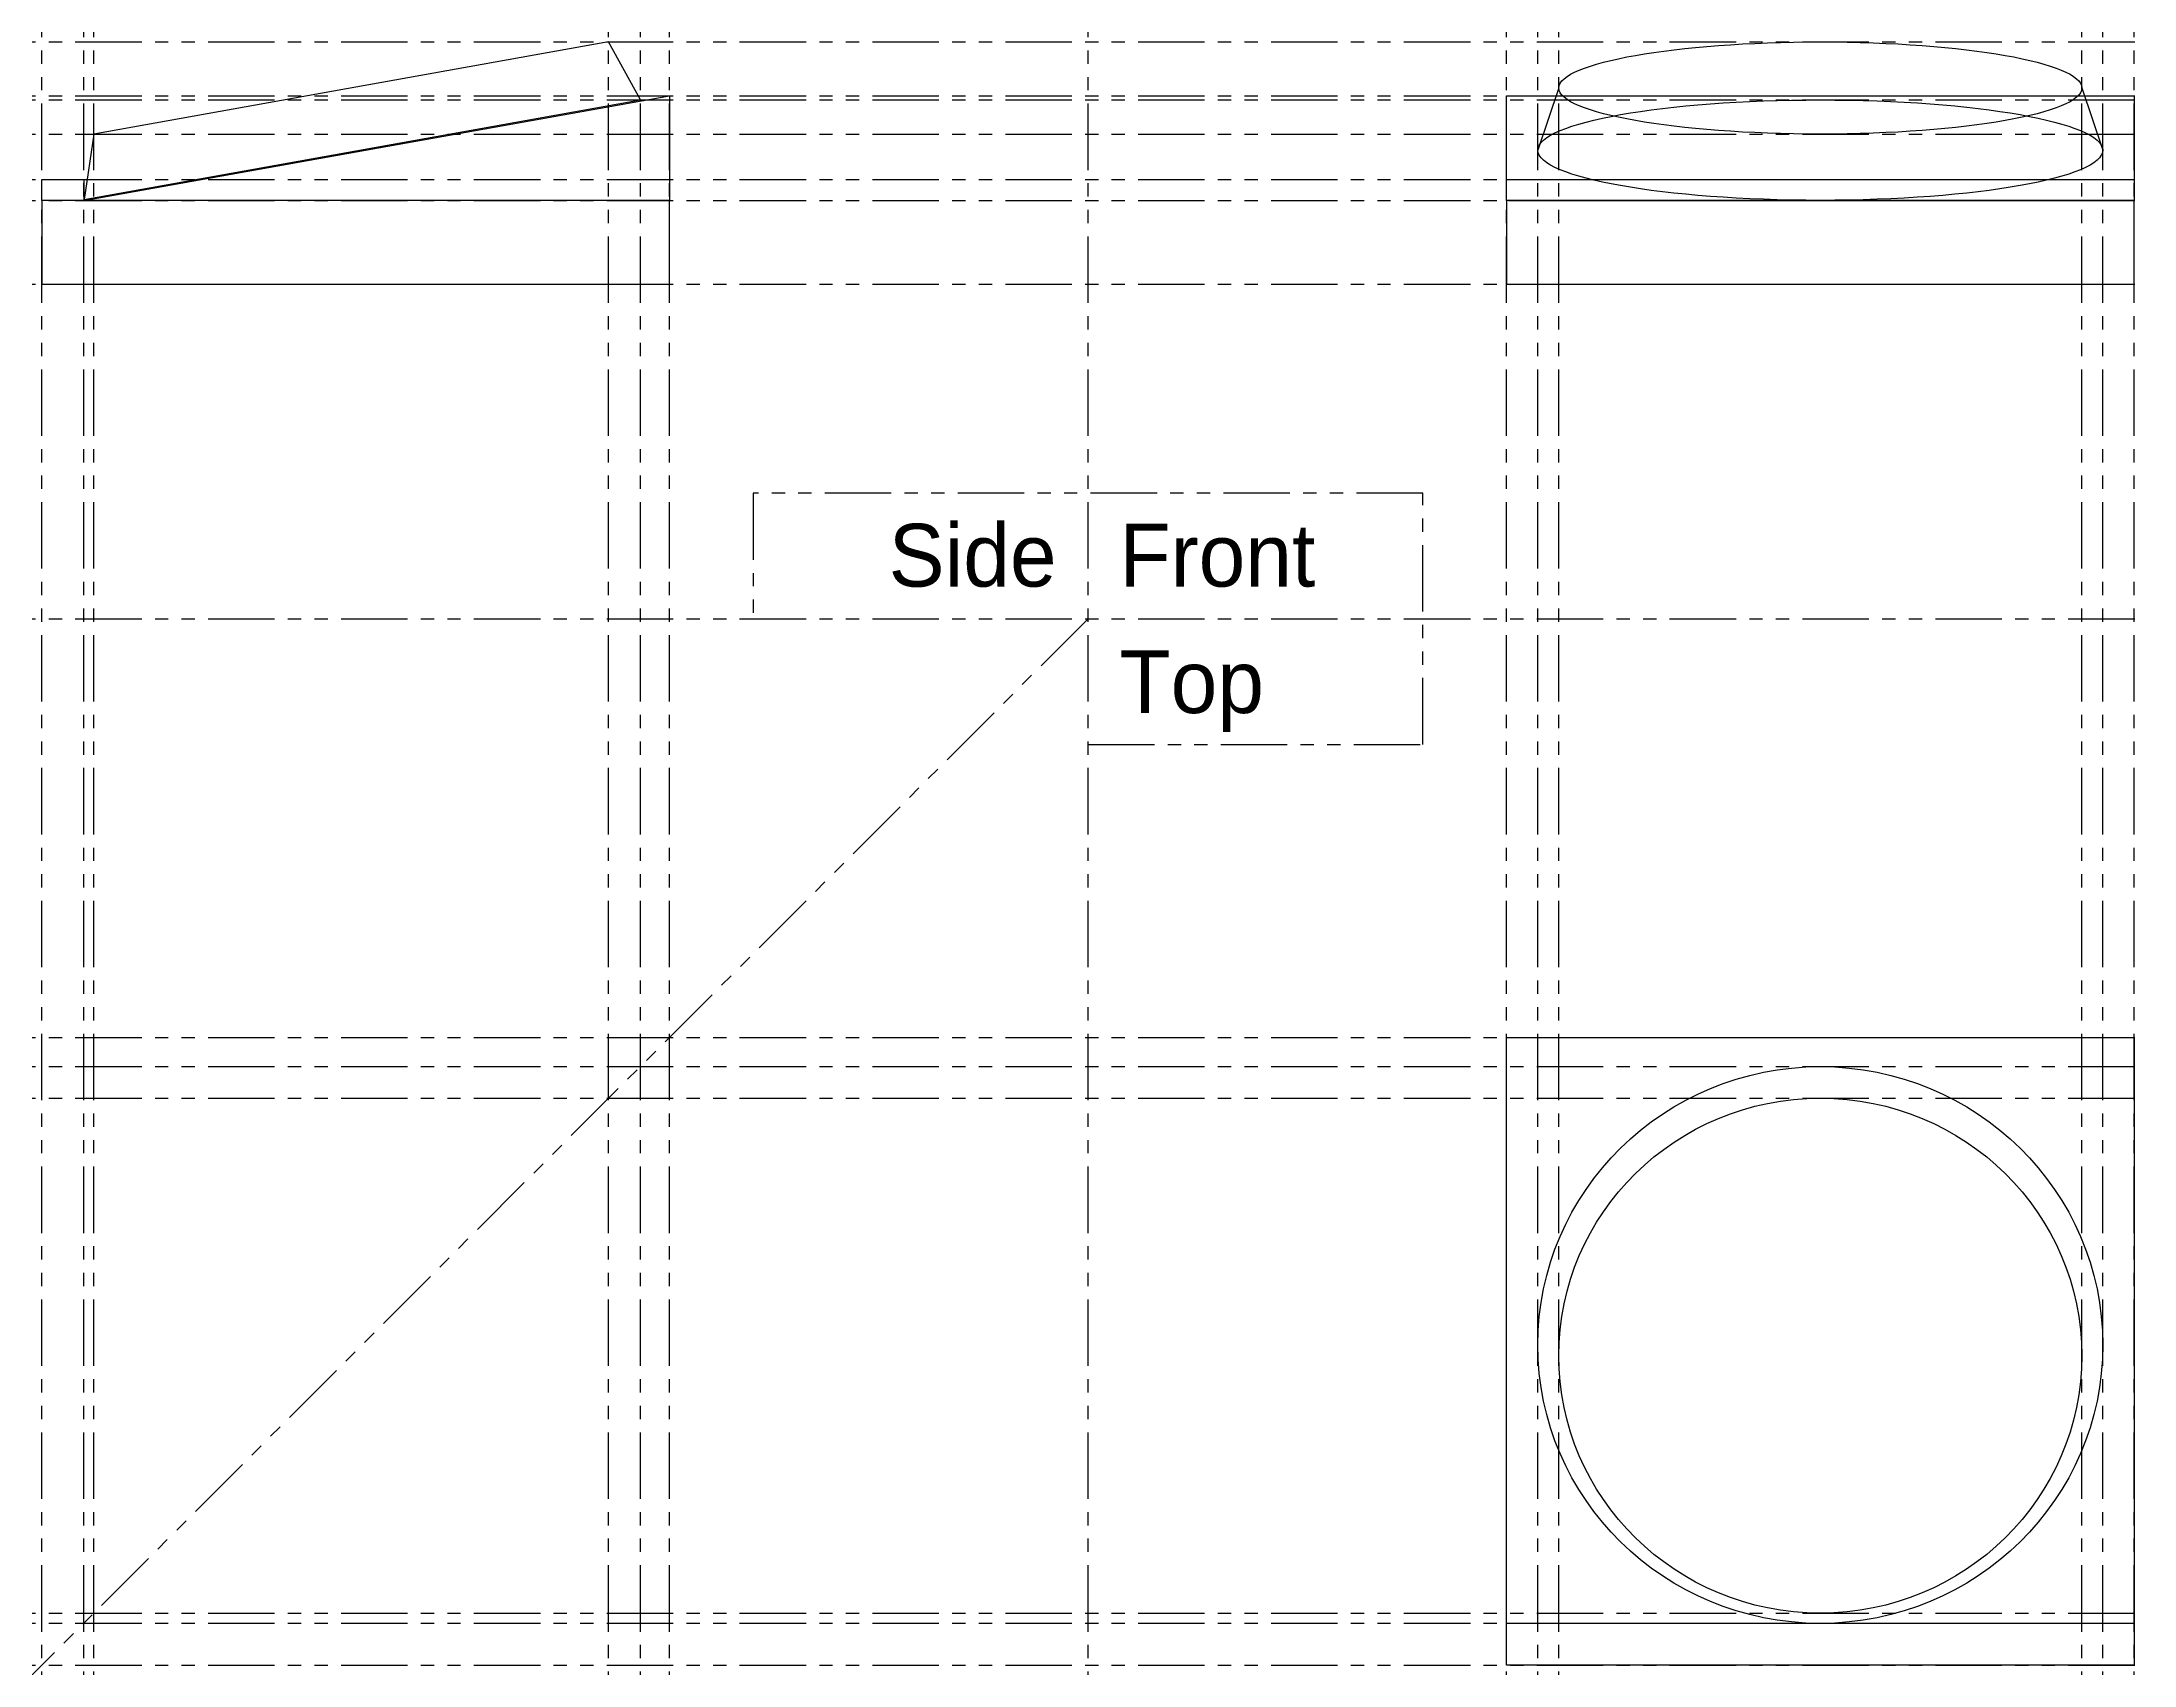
# Model space of a CAD drawing. Header units: millimetres. Extents: x -500 to 500, y -500 to 276.
import ezdxf

# ---------------------------------------------------------------- set-up
doc = ezdxf.new("R2010")
doc.units = ezdxf.units.MM
doc.linetypes.add('PHANTOM', pattern=[63.5, 31.75, -6.35, 6.35, -6.35, 6.35, -6.35])
for name, color, linetype, true_color in [('@Axes', 7, 'PHANTOM', 0xffffff), ('@Construction Lines', 14, 'PHANTOM', 0x800000), ('Bowl', 3, 'Continuous', 0x00ff00)]:
    doc.layers.add(name, color=color, linetype=linetype, true_color=true_color)
doc.layers.add('Support', color=7, linetype='Continuous', lineweight=25, true_color=0xffffff)
doc.styles.add('textstyle0', font='')
doc.styles.add('textstyle1', font='')
doc.styles.add('textstyle2', font='')
doc.styles.get('textstyle0').set_extended_font_data('Liberation Sans')
doc.styles.get('textstyle1').set_extended_font_data('Liberation Sans')
doc.styles.get('textstyle2').set_extended_font_data('Liberation Sans')

msp = doc.modelspace()

# ---------------------------------------------------------------- linework, layer by layer
at = {"layer": '@Axes'}
for p, q in [((160, 60), (-160, 60)), ((-160, 60), (-160, 0)), ((160, -60), (160, 60)), ((0, -60), (160, -60))]:
    msp.add_line(p, q, dxfattribs=at)
for direction in [(0, 1), (1, 0)]:
    msp.add_xline((0, 0), direction, dxfattribs=at)
msp.add_ray((0, 0), (-0.70711, -0.70711), dxfattribs=at)
at = {"layer": '@Construction Lines'}
for p, direction in [((-500, 200), (0, 1)), ((-229.1, 275.7), (1, 0)), ((-480, 210), (0, 1)), ((-475.1, 231.7), (0, 1)), ((-229.1, 275.7), (0, 1)), ((-213.9, 248), (0, 1)), ((-200, -200), (0, 1)), ((200, -160), (0, 1)), ((215, 400), (0, 1)), ((225, 360), (0, 1)), ((475, 360), (0, 1)), ((485, 400), (0, 1)), ((500, 160), (0, 1)), ((-200, 250), (1, 0)), ((-213.9, 248), (1, 0)), ((-475.1, 231.7), (1, 0)), ((-500, 210), (1, 0)), ((-200, 200), (1, 0)), ((-200, 160), (1, 0)), ((200, -200), (1, 0)), ((-213.9, -213.9), (1, 0)), ((-229.1, -229.1), (1, 0)), ((-475.1, -475.1), (1, 0)), ((-480, -480), (1, 0)), ((-500, -500), (1, 0))]:
    msp.add_xline(p, direction, dxfattribs=at)
at = {"layer": 'Bowl'}
for p, q in [((-229.1, 275.7), (-475.1, 231.7)), ((-213.9, 248), (-229.1, 275.7)), ((225, 253.7), (215, 224)), ((475, 253.7), (485, 224)), ((-479.7, 200.4), (-213.9, 248)), ((-475.1, 231.7), (-479.7, 200.4))]:
    msp.add_line(p, q, dxfattribs=at)
msp.add_circle((0, 0), 0, dxfattribs=at)
msp.add_circle((0, 0), 0, dxfattribs=at)
msp.add_circle((0, 0), 0, dxfattribs=at)
msp.add_circle((0, 0), 0, dxfattribs=at)
for centre, major_axis, ratio in [((350, 253.7), (125, 0), 0.17623), ((350, 224), (135, 0), 0.17771), ((350, -347), (-135, 0), 0.98546), ((350, -352.1), (125, 0), 0.98435)]:
    msp.add_ellipse(centre, major_axis=major_axis, ratio=ratio, dxfattribs=at)
at = {"layer": 'Support'}
for p, q in [((-480, 200), (-200, 250)), ((-200, 250), (-200, 200)), ((200, 250), (500, 250)), ((200, 200), (200, 250)), ((500, 250), (500, 200)), ((-500, 210), (-480, 210)), ((-500, 200), (-500, 210)), ((-480, 210), (-480, 200)), ((200, 210), (500, 210)), ((-200, 200), (-500, 200)), ((-480, 200), (-500, 200)), ((-500, 200), (-500, 160)), ((-200, 160), (-200, 200)), ((500, 200), (200, 200)), ((200, 200), (200, 160)), ((201, 200), (500, 200)), ((500, 160), (500, 200)), ((-500, 160), (-200, 160)), ((200, 160), (500, 160)), ((200, -200), (500, -200)), ((200, -500), (200, -200)), ((500, -200), (500, -500)), ((200, -480), (500, -480)), ((500, -500), (200, -500))]:
    msp.add_line(p, q, dxfattribs=at)

# ---------------------------------------------------------------- texts
at = {"layer": '@Axes', "char_height": 5}
for s, insert, attachment_point, style in [('\\fOCR A Std|b0|i0|c0|p0;\\H30;Side', (-15, 15), 9, 'textstyle0'), ('\\fOCR A Std|b0|i0|c0|p0;\\H30;Front', (15, 15), 7, 'textstyle1'), ('\\fOCR A Std|b0|i0|c0|p0;\\H30;Top', (15, -15), 1, 'textstyle2')]:
    msp.add_mtext(s, dxfattribs=dict(at, insert=insert, attachment_point=attachment_point, style=style))

doc.saveas('drawing.dxf')
